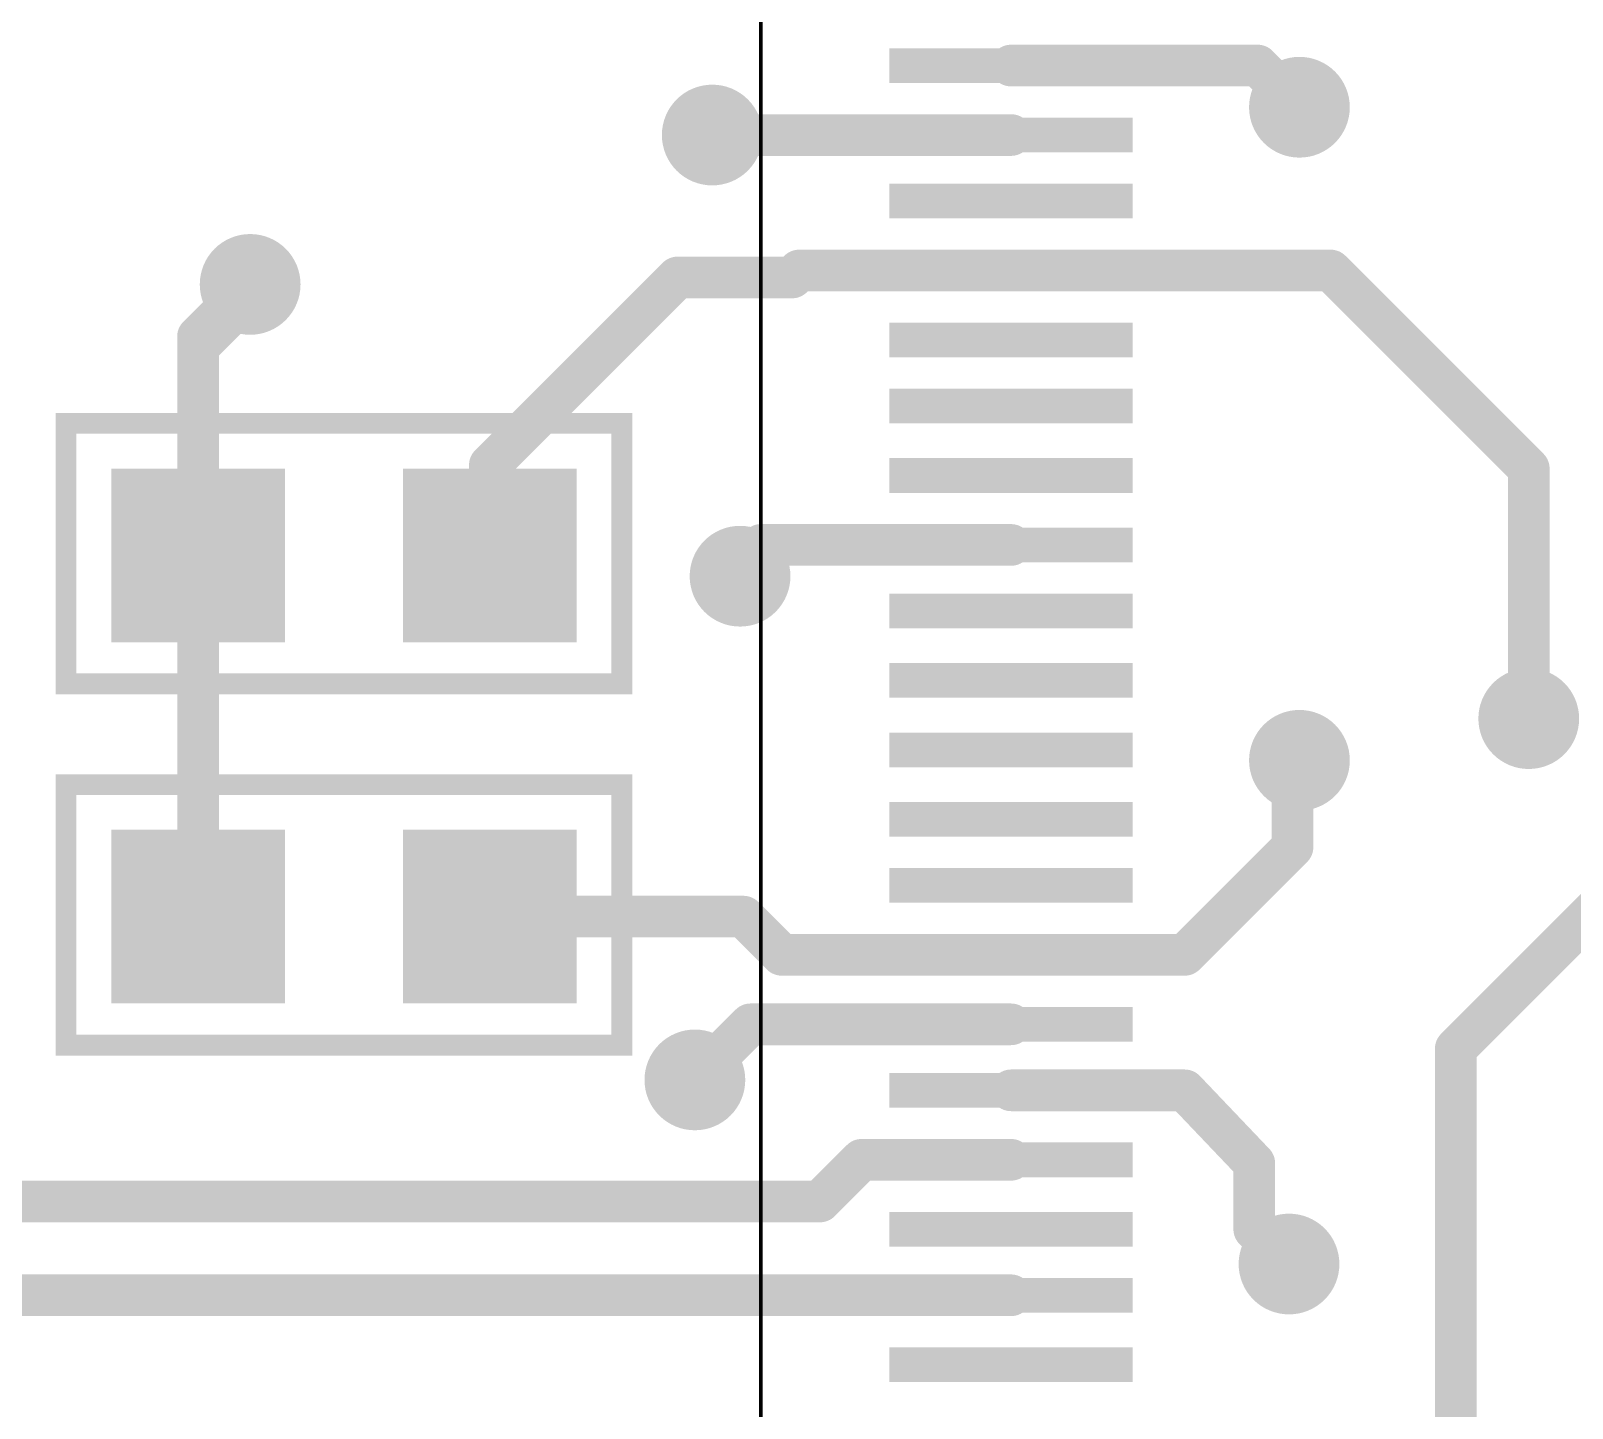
# Model space of a CAD drawing. Extents: x 0 to 8.76, y 0.02 to 4.83.
# Drawn here: x 5.1759 to 5.6195, y 2.9665 to 3.363 of the extents above; entities that cross this region are included whole.
import ezdxf

# ---------------------------------------------------------------- set-up
doc = ezdxf.new("R2010")
doc.units = 0

msp = doc.modelspace()

# ---------------------------------------------------------------- linework, layer by layer
at = {"layer": 'DRL', "const_width": 0.01}
for points in [[(5.536, 3.341, 1), (5.546, 3.341, 1)], [(5.536, 3.341, 1), (5.546, 3.341, 1)], [(5.367, 3.333, 1), (5.377, 3.333, 1)], [(5.367, 3.333, 1), (5.377, 3.333, 1)], [(5.367, 3.333, 1), (5.377, 3.333, 1)], [(5.234, 3.29, 1), (5.244, 3.29, 1)], [(5.234, 3.29, 1), (5.244, 3.29, 1)], [(5.234, 3.29, 1), (5.244, 3.29, 1)], [(5.375, 3.206, 1), (5.385, 3.206, 1)], [(5.375, 3.206, 1), (5.385, 3.206, 1)], [(5.375, 3.206, 1), (5.385, 3.206, 1)], [(5.602, 3.165, 1), (5.612, 3.165, 1)], [(5.602, 3.165, 1), (5.612, 3.165, 1)], [(5.602, 3.165, 1), (5.612, 3.165, 1)], [(5.536, 3.153, 1), (5.546, 3.153, 1)], [(5.362, 3.061, 1), (5.372, 3.061, 1)], [(5.362, 3.061, 1), (5.372, 3.061, 1)], [(5.362, 3.061, 1), (5.372, 3.061, 1)], [(5.533, 3.008, 1), (5.543, 3.008, 1)]]:
    msp.add_lwpolyline(points, format="xyb", close=True, dxfattribs=at)
at = {"layer": 'FAB', "const_width": 0.01}
for points in [[(5.536, 3.341, 1), (5.546, 3.341, 1)], [(5.536, 3.341, 1), (5.546, 3.341, 1)], [(5.367, 3.333, 1), (5.377, 3.333, 1)], [(5.367, 3.333, 1), (5.377, 3.333, 1)], [(5.367, 3.333, 1), (5.377, 3.333, 1)], [(5.234, 3.29, 1), (5.244, 3.29, 1)], [(5.234, 3.29, 1), (5.244, 3.29, 1)], [(5.234, 3.29, 1), (5.244, 3.29, 1)], [(5.375, 3.206, 1), (5.385, 3.206, 1)], [(5.375, 3.206, 1), (5.385, 3.206, 1)], [(5.375, 3.206, 1), (5.385, 3.206, 1)], [(5.602, 3.165, 1), (5.612, 3.165, 1)], [(5.602, 3.165, 1), (5.612, 3.165, 1)], [(5.602, 3.165, 1), (5.612, 3.165, 1)], [(5.536, 3.153, 1), (5.546, 3.153, 1)], [(5.362, 3.061, 1), (5.372, 3.061, 1)], [(5.362, 3.061, 1), (5.372, 3.061, 1)], [(5.362, 3.061, 1), (5.372, 3.061, 1)], [(5.533, 3.008, 1), (5.543, 3.008, 1)]]:
    msp.add_lwpolyline(points, format="xyb", close=True, dxfattribs=at)
at = {"layer": 'GND', "const_width": 0.012}
for points in [[(5.535, 3.341, 1), (5.547, 3.341, 1)], [(5.535, 3.341, 1), (5.547, 3.341, 1)], [(5.366, 3.333, 1), (5.378, 3.333, 1)], [(5.366, 3.333, 1), (5.378, 3.333, 1)], [(5.366, 3.333, 1), (5.378, 3.333, 1)], [(5.233, 3.29, 1), (5.245, 3.29, 1)], [(5.233, 3.29, 1), (5.245, 3.29, 1)], [(5.233, 3.29, 1), (5.245, 3.29, 1)], [(5.374, 3.206, 1), (5.386, 3.206, 1)], [(5.374, 3.206, 1), (5.386, 3.206, 1)], [(5.374, 3.206, 1), (5.386, 3.206, 1)], [(5.601, 3.165, 1), (5.613, 3.165, 1)], [(5.601, 3.165, 1), (5.613, 3.165, 1)], [(5.601, 3.165, 1), (5.613, 3.165, 1)], [(5.535, 3.153, 1), (5.547, 3.153, 1)], [(5.361, 3.061, 1), (5.373, 3.061, 1)], [(5.361, 3.061, 1), (5.373, 3.061, 1)], [(5.361, 3.061, 1), (5.373, 3.061, 1)], [(5.532, 3.008, 1), (5.544, 3.008, 1)]]:
    msp.add_lwpolyline(points, format="xyb", close=True, dxfattribs=at)
at = {"layer": 'I10', "const_width": 0.012}
for points in [[(5.535, 3.341, 1), (5.547, 3.341, 1)], [(5.535, 3.341, 1), (5.547, 3.341, 1)], [(5.366, 3.333, 1), (5.378, 3.333, 1)], [(5.366, 3.333, 1), (5.378, 3.333, 1)], [(5.366, 3.333, 1), (5.378, 3.333, 1)], [(5.233, 3.29, 1), (5.245, 3.29, 1)], [(5.233, 3.29, 1), (5.245, 3.29, 1)], [(5.233, 3.29, 1), (5.245, 3.29, 1)], [(5.374, 3.206, 1), (5.386, 3.206, 1)], [(5.374, 3.206, 1), (5.386, 3.206, 1)], [(5.374, 3.206, 1), (5.386, 3.206, 1)], [(5.601, 3.165, 1), (5.613, 3.165, 1)], [(5.601, 3.165, 1), (5.613, 3.165, 1)], [(5.601, 3.165, 1), (5.613, 3.165, 1)], [(5.535, 3.153, 1), (5.547, 3.153, 1)], [(5.361, 3.061, 1), (5.373, 3.061, 1)], [(5.361, 3.061, 1), (5.373, 3.061, 1)], [(5.361, 3.061, 1), (5.373, 3.061, 1)], [(5.532, 3.008, 1), (5.544, 3.008, 1)]]:
    msp.add_lwpolyline(points, format="xyb", close=True, dxfattribs=at)
at = {"layer": 'I11', "const_width": 0.012}
for points in [[(5.535, 3.341, 1), (5.547, 3.341, 1)], [(5.535, 3.341, 1), (5.547, 3.341, 1)], [(5.366, 3.333, 1), (5.378, 3.333, 1)], [(5.366, 3.333, 1), (5.378, 3.333, 1)], [(5.366, 3.333, 1), (5.378, 3.333, 1)], [(5.233, 3.29, 1), (5.245, 3.29, 1)], [(5.233, 3.29, 1), (5.245, 3.29, 1)], [(5.233, 3.29, 1), (5.245, 3.29, 1)], [(5.374, 3.206, 1), (5.386, 3.206, 1)], [(5.374, 3.206, 1), (5.386, 3.206, 1)], [(5.374, 3.206, 1), (5.386, 3.206, 1)], [(5.601, 3.165, 1), (5.613, 3.165, 1)], [(5.601, 3.165, 1), (5.613, 3.165, 1)], [(5.601, 3.165, 1), (5.613, 3.165, 1)], [(5.535, 3.153, 1), (5.547, 3.153, 1)], [(5.361, 3.061, 1), (5.373, 3.061, 1)], [(5.361, 3.061, 1), (5.373, 3.061, 1)], [(5.361, 3.061, 1), (5.373, 3.061, 1)], [(5.532, 3.008, 1), (5.544, 3.008, 1)]]:
    msp.add_lwpolyline(points, format="xyb", close=True, dxfattribs=at)
at = {"layer": 'I12', "const_width": 0.012}
for points in [[(5.535, 3.341, 1), (5.547, 3.341, 1)], [(5.535, 3.341, 1), (5.547, 3.341, 1)], [(5.366, 3.333, 1), (5.378, 3.333, 1)], [(5.366, 3.333, 1), (5.378, 3.333, 1)], [(5.366, 3.333, 1), (5.378, 3.333, 1)], [(5.233, 3.29, 1), (5.245, 3.29, 1)], [(5.233, 3.29, 1), (5.245, 3.29, 1)], [(5.233, 3.29, 1), (5.245, 3.29, 1)], [(5.374, 3.206, 1), (5.386, 3.206, 1)], [(5.374, 3.206, 1), (5.386, 3.206, 1)], [(5.374, 3.206, 1), (5.386, 3.206, 1)], [(5.601, 3.165, 1), (5.613, 3.165, 1)], [(5.601, 3.165, 1), (5.613, 3.165, 1)], [(5.601, 3.165, 1), (5.613, 3.165, 1)], [(5.535, 3.153, 1), (5.547, 3.153, 1)], [(5.361, 3.061, 1), (5.373, 3.061, 1)], [(5.361, 3.061, 1), (5.373, 3.061, 1)], [(5.361, 3.061, 1), (5.373, 3.061, 1)], [(5.532, 3.008, 1), (5.544, 3.008, 1)]]:
    msp.add_lwpolyline(points, format="xyb", close=True, dxfattribs=at)
at = {"layer": 'IN3', "const_width": 0.012}
for points in [[(5.535, 3.341, 1), (5.547, 3.341, 1)], [(5.535, 3.341, 1), (5.547, 3.341, 1)], [(5.366, 3.333, 1), (5.378, 3.333, 1)], [(5.366, 3.333, 1), (5.378, 3.333, 1)], [(5.366, 3.333, 1), (5.378, 3.333, 1)], [(5.233, 3.29, 1), (5.245, 3.29, 1)], [(5.233, 3.29, 1), (5.245, 3.29, 1)], [(5.233, 3.29, 1), (5.245, 3.29, 1)], [(5.374, 3.206, 1), (5.386, 3.206, 1)], [(5.374, 3.206, 1), (5.386, 3.206, 1)], [(5.374, 3.206, 1), (5.386, 3.206, 1)], [(5.601, 3.165, 1), (5.613, 3.165, 1)], [(5.601, 3.165, 1), (5.613, 3.165, 1)], [(5.601, 3.165, 1), (5.613, 3.165, 1)], [(5.535, 3.153, 1), (5.547, 3.153, 1)], [(5.361, 3.061, 1), (5.373, 3.061, 1)], [(5.361, 3.061, 1), (5.373, 3.061, 1)], [(5.361, 3.061, 1), (5.373, 3.061, 1)], [(5.532, 3.008, 1), (5.544, 3.008, 1)]]:
    msp.add_lwpolyline(points, format="xyb", close=True, dxfattribs=at)
at = {"layer": 'IN4', "const_width": 0.012}
for points in [[(5.535, 3.341, 1), (5.547, 3.341, 1)], [(5.535, 3.341, 1), (5.547, 3.341, 1)], [(5.366, 3.333, 1), (5.378, 3.333, 1)], [(5.366, 3.333, 1), (5.378, 3.333, 1)], [(5.366, 3.333, 1), (5.378, 3.333, 1)], [(5.233, 3.29, 1), (5.245, 3.29, 1)], [(5.233, 3.29, 1), (5.245, 3.29, 1)], [(5.233, 3.29, 1), (5.245, 3.29, 1)], [(5.374, 3.206, 1), (5.386, 3.206, 1)], [(5.374, 3.206, 1), (5.386, 3.206, 1)], [(5.374, 3.206, 1), (5.386, 3.206, 1)], [(5.601, 3.165, 1), (5.613, 3.165, 1)], [(5.601, 3.165, 1), (5.613, 3.165, 1)], [(5.601, 3.165, 1), (5.613, 3.165, 1)], [(5.535, 3.153, 1), (5.547, 3.153, 1)], [(5.361, 3.061, 1), (5.373, 3.061, 1)], [(5.361, 3.061, 1), (5.373, 3.061, 1)], [(5.361, 3.061, 1), (5.373, 3.061, 1)], [(5.532, 3.008, 1), (5.544, 3.008, 1)]]:
    msp.add_lwpolyline(points, format="xyb", close=True, dxfattribs=at)
at = {"layer": 'IN5', "const_width": 0.012}
for points in [[(5.535, 3.341, 1), (5.547, 3.341, 1)], [(5.535, 3.341, 1), (5.547, 3.341, 1)], [(5.366, 3.333, 1), (5.378, 3.333, 1)], [(5.366, 3.333, 1), (5.378, 3.333, 1)], [(5.366, 3.333, 1), (5.378, 3.333, 1)], [(5.233, 3.29, 1), (5.245, 3.29, 1)], [(5.233, 3.29, 1), (5.245, 3.29, 1)], [(5.233, 3.29, 1), (5.245, 3.29, 1)], [(5.374, 3.206, 1), (5.386, 3.206, 1)], [(5.374, 3.206, 1), (5.386, 3.206, 1)], [(5.374, 3.206, 1), (5.386, 3.206, 1)], [(5.601, 3.165, 1), (5.613, 3.165, 1)], [(5.601, 3.165, 1), (5.613, 3.165, 1)], [(5.601, 3.165, 1), (5.613, 3.165, 1)], [(5.535, 3.153, 1), (5.547, 3.153, 1)], [(5.361, 3.061, 1), (5.373, 3.061, 1)], [(5.361, 3.061, 1), (5.373, 3.061, 1)], [(5.361, 3.061, 1), (5.373, 3.061, 1)], [(5.532, 3.008, 1), (5.544, 3.008, 1)]]:
    msp.add_lwpolyline(points, format="xyb", close=True, dxfattribs=at)
at = {"layer": 'IN6', "const_width": 0.012}
for points in [[(5.535, 3.341, 1), (5.547, 3.341, 1)], [(5.535, 3.341, 1), (5.547, 3.341, 1)], [(5.366, 3.333, 1), (5.378, 3.333, 1)], [(5.366, 3.333, 1), (5.378, 3.333, 1)], [(5.366, 3.333, 1), (5.378, 3.333, 1)], [(5.233, 3.29, 1), (5.245, 3.29, 1)], [(5.233, 3.29, 1), (5.245, 3.29, 1)], [(5.233, 3.29, 1), (5.245, 3.29, 1)], [(5.374, 3.206, 1), (5.386, 3.206, 1)], [(5.374, 3.206, 1), (5.386, 3.206, 1)], [(5.374, 3.206, 1), (5.386, 3.206, 1)], [(5.601, 3.165, 1), (5.613, 3.165, 1)], [(5.601, 3.165, 1), (5.613, 3.165, 1)], [(5.601, 3.165, 1), (5.613, 3.165, 1)], [(5.535, 3.153, 1), (5.547, 3.153, 1)], [(5.361, 3.061, 1), (5.373, 3.061, 1)], [(5.361, 3.061, 1), (5.373, 3.061, 1)], [(5.361, 3.061, 1), (5.373, 3.061, 1)], [(5.532, 3.008, 1), (5.544, 3.008, 1)]]:
    msp.add_lwpolyline(points, format="xyb", close=True, dxfattribs=at)
at = {"layer": 'IN7', "const_width": 0.012}
for points in [[(5.535, 3.341, 1), (5.547, 3.341, 1)], [(5.535, 3.341, 1), (5.547, 3.341, 1)], [(5.366, 3.333, 1), (5.378, 3.333, 1)], [(5.366, 3.333, 1), (5.378, 3.333, 1)], [(5.366, 3.333, 1), (5.378, 3.333, 1)], [(5.233, 3.29, 1), (5.245, 3.29, 1)], [(5.233, 3.29, 1), (5.245, 3.29, 1)], [(5.233, 3.29, 1), (5.245, 3.29, 1)], [(5.374, 3.206, 1), (5.386, 3.206, 1)], [(5.374, 3.206, 1), (5.386, 3.206, 1)], [(5.374, 3.206, 1), (5.386, 3.206, 1)], [(5.601, 3.165, 1), (5.613, 3.165, 1)], [(5.601, 3.165, 1), (5.613, 3.165, 1)], [(5.601, 3.165, 1), (5.613, 3.165, 1)], [(5.535, 3.153, 1), (5.547, 3.153, 1)], [(5.361, 3.061, 1), (5.373, 3.061, 1)], [(5.361, 3.061, 1), (5.373, 3.061, 1)], [(5.361, 3.061, 1), (5.373, 3.061, 1)], [(5.532, 3.008, 1), (5.544, 3.008, 1)]]:
    msp.add_lwpolyline(points, format="xyb", close=True, dxfattribs=at)
at = {"layer": 'IN8', "const_width": 0.012}
for points in [[(5.535, 3.341, 1), (5.547, 3.341, 1)], [(5.535, 3.341, 1), (5.547, 3.341, 1)], [(5.366, 3.333, 1), (5.378, 3.333, 1)], [(5.366, 3.333, 1), (5.378, 3.333, 1)], [(5.366, 3.333, 1), (5.378, 3.333, 1)], [(5.233, 3.29, 1), (5.245, 3.29, 1)], [(5.233, 3.29, 1), (5.245, 3.29, 1)], [(5.233, 3.29, 1), (5.245, 3.29, 1)], [(5.374, 3.206, 1), (5.386, 3.206, 1)], [(5.374, 3.206, 1), (5.386, 3.206, 1)], [(5.374, 3.206, 1), (5.386, 3.206, 1)], [(5.601, 3.165, 1), (5.613, 3.165, 1)], [(5.601, 3.165, 1), (5.613, 3.165, 1)], [(5.601, 3.165, 1), (5.613, 3.165, 1)], [(5.535, 3.153, 1), (5.547, 3.153, 1)], [(5.361, 3.061, 1), (5.373, 3.061, 1)], [(5.361, 3.061, 1), (5.373, 3.061, 1)], [(5.361, 3.061, 1), (5.373, 3.061, 1)], [(5.532, 3.008, 1), (5.544, 3.008, 1)]]:
    msp.add_lwpolyline(points, format="xyb", close=True, dxfattribs=at)
at = {"layer": 'IN9', "const_width": 0.012}
for points in [[(5.535, 3.341, 1), (5.547, 3.341, 1)], [(5.535, 3.341, 1), (5.547, 3.341, 1)], [(5.366, 3.333, 1), (5.378, 3.333, 1)], [(5.366, 3.333, 1), (5.378, 3.333, 1)], [(5.366, 3.333, 1), (5.378, 3.333, 1)], [(5.233, 3.29, 1), (5.245, 3.29, 1)], [(5.233, 3.29, 1), (5.245, 3.29, 1)], [(5.233, 3.29, 1), (5.245, 3.29, 1)], [(5.374, 3.206, 1), (5.386, 3.206, 1)], [(5.374, 3.206, 1), (5.386, 3.206, 1)], [(5.374, 3.206, 1), (5.386, 3.206, 1)], [(5.601, 3.165, 1), (5.613, 3.165, 1)], [(5.601, 3.165, 1), (5.613, 3.165, 1)], [(5.601, 3.165, 1), (5.613, 3.165, 1)], [(5.535, 3.153, 1), (5.547, 3.153, 1)], [(5.361, 3.061, 1), (5.373, 3.061, 1)], [(5.361, 3.061, 1), (5.373, 3.061, 1)], [(5.361, 3.061, 1), (5.373, 3.061, 1)], [(5.532, 3.008, 1), (5.544, 3.008, 1)]]:
    msp.add_lwpolyline(points, format="xyb", close=True, dxfattribs=at)
at = {"layer": 'NOT', "const_width": 0.01}
for points in [[(5.536, 3.341, 1), (5.546, 3.341, 1)], [(5.536, 3.341, 1), (5.546, 3.341, 1)], [(5.367, 3.333, 1), (5.377, 3.333, 1)], [(5.367, 3.333, 1), (5.377, 3.333, 1)], [(5.367, 3.333, 1), (5.377, 3.333, 1)], [(5.234, 3.29, 1), (5.244, 3.29, 1)], [(5.234, 3.29, 1), (5.244, 3.29, 1)], [(5.234, 3.29, 1), (5.244, 3.29, 1)], [(5.375, 3.206, 1), (5.385, 3.206, 1)], [(5.375, 3.206, 1), (5.385, 3.206, 1)], [(5.375, 3.206, 1), (5.385, 3.206, 1)], [(5.602, 3.165, 1), (5.612, 3.165, 1)], [(5.602, 3.165, 1), (5.612, 3.165, 1)], [(5.602, 3.165, 1), (5.612, 3.165, 1)], [(5.536, 3.153, 1), (5.546, 3.153, 1)], [(5.362, 3.061, 1), (5.372, 3.061, 1)], [(5.362, 3.061, 1), (5.372, 3.061, 1)], [(5.362, 3.061, 1), (5.372, 3.061, 1)], [(5.533, 3.008, 1), (5.543, 3.008, 1)]]:
    msp.add_lwpolyline(points, format="xyb", close=True, dxfattribs=at)
at = {"layer": 'PWR', "const_width": 0.012}
for points in [[(5.535, 3.341, 1), (5.547, 3.341, 1)], [(5.535, 3.341, 1), (5.547, 3.341, 1)], [(5.366, 3.333, 1), (5.378, 3.333, 1)], [(5.366, 3.333, 1), (5.378, 3.333, 1)], [(5.366, 3.333, 1), (5.378, 3.333, 1)], [(5.233, 3.29, 1), (5.245, 3.29, 1)], [(5.233, 3.29, 1), (5.245, 3.29, 1)], [(5.233, 3.29, 1), (5.245, 3.29, 1)], [(5.374, 3.206, 1), (5.386, 3.206, 1)], [(5.374, 3.206, 1), (5.386, 3.206, 1)], [(5.374, 3.206, 1), (5.386, 3.206, 1)], [(5.601, 3.165, 1), (5.613, 3.165, 1)], [(5.601, 3.165, 1), (5.613, 3.165, 1)], [(5.601, 3.165, 1), (5.613, 3.165, 1)], [(5.535, 3.153, 1), (5.547, 3.153, 1)], [(5.361, 3.061, 1), (5.373, 3.061, 1)], [(5.361, 3.061, 1), (5.373, 3.061, 1)], [(5.361, 3.061, 1), (5.373, 3.061, 1)], [(5.532, 3.008, 1), (5.544, 3.008, 1)]]:
    msp.add_lwpolyline(points, format="xyb", close=True, dxfattribs=at)
at = {"layer": 'SMT', "const_width": 0.015}
for points in [[(5.534, 3.341, 1), (5.548, 3.341, 1)], [(5.534, 3.341, 1), (5.548, 3.341, 1)], [(5.365, 3.333, 1), (5.379, 3.333, 1)], [(5.365, 3.333, 1), (5.379, 3.333, 1)], [(5.365, 3.333, 1), (5.379, 3.333, 1)], [(5.232, 3.29, 1), (5.246, 3.29, 1)], [(5.232, 3.29, 1), (5.246, 3.29, 1)], [(5.232, 3.29, 1), (5.246, 3.29, 1)], [(5.373, 3.206, 1), (5.387, 3.206, 1)], [(5.373, 3.206, 1), (5.387, 3.206, 1)], [(5.373, 3.206, 1), (5.387, 3.206, 1)], [(5.6, 3.165, 1), (5.614, 3.165, 1)], [(5.6, 3.165, 1), (5.614, 3.165, 1)], [(5.6, 3.165, 1), (5.614, 3.165, 1)], [(5.534, 3.153, 1), (5.548, 3.153, 1)], [(5.36, 3.061, 1), (5.374, 3.061, 1)], [(5.36, 3.061, 1), (5.374, 3.061, 1)], [(5.36, 3.061, 1), (5.374, 3.061, 1)], [(5.531, 3.008, 1), (5.545, 3.008, 1)]]:
    msp.add_lwpolyline(points, format="xyb", close=True, dxfattribs=at)
at = {"layer": 'SMT'}
for points in [[(5.423, 3.348), (5.493, 3.348), (5.423, 3.358), (5.493, 3.358)], [(5.423, 3.328), (5.493, 3.328), (5.423, 3.338), (5.493, 3.338)], [(5.423, 3.309), (5.493, 3.309), (5.423, 3.319), (5.493, 3.319)], [(5.423, 3.289), (5.493, 3.289), (5.423, 3.299), (5.493, 3.299)], [(5.423, 3.269), (5.493, 3.269), (5.423, 3.279), (5.493, 3.279)], [(5.423, 3.25), (5.493, 3.25), (5.423, 3.26), (5.493, 3.26)], [(5.423, 3.23), (5.493, 3.23), (5.423, 3.24), (5.493, 3.24)], [(5.199, 3.187), (5.249, 3.187), (5.199, 3.237), (5.249, 3.237)], [(5.283, 3.187), (5.333, 3.187), (5.283, 3.237), (5.333, 3.237)], [(5.423, 3.21), (5.493, 3.21), (5.423, 3.22), (5.493, 3.22)], [(5.423, 3.191), (5.493, 3.191), (5.423, 3.201), (5.493, 3.201)], [(5.423, 3.171), (5.493, 3.171), (5.423, 3.181), (5.493, 3.181)], [(5.423, 3.151), (5.493, 3.151), (5.423, 3.161), (5.493, 3.161)], [(5.423, 3.131), (5.493, 3.131), (5.423, 3.141), (5.493, 3.141)], [(5.199, 3.083), (5.249, 3.083), (5.199, 3.133), (5.249, 3.133)], [(5.283, 3.083), (5.333, 3.083), (5.283, 3.133), (5.333, 3.133)], [(5.423, 3.112), (5.493, 3.112), (5.423, 3.122), (5.493, 3.122)], [(5.423, 3.092), (5.493, 3.092), (5.423, 3.102), (5.493, 3.102)], [(5.423, 3.072), (5.493, 3.072), (5.423, 3.082), (5.493, 3.082)], [(5.423, 3.053), (5.493, 3.053), (5.423, 3.063), (5.493, 3.063)], [(5.423, 3.033), (5.493, 3.033), (5.423, 3.043), (5.493, 3.043)], [(5.423, 3.013), (5.493, 3.013), (5.423, 3.023), (5.493, 3.023)], [(5.423, 2.994), (5.493, 2.994), (5.423, 3.004), (5.493, 3.004)], [(5.423, 2.974), (5.493, 2.974), (5.423, 2.984), (5.493, 2.984)]]:
    msp.add_solid(points, dxfattribs=at)
at = {"layer": 'SPT'}
for points in [[(5.423, 3.348), (5.493, 3.348), (5.423, 3.358), (5.493, 3.358)], [(5.423, 3.328), (5.493, 3.328), (5.423, 3.338), (5.493, 3.338)], [(5.423, 3.309), (5.493, 3.309), (5.423, 3.319), (5.493, 3.319)], [(5.423, 3.289), (5.493, 3.289), (5.423, 3.299), (5.493, 3.299)], [(5.423, 3.269), (5.493, 3.269), (5.423, 3.279), (5.493, 3.279)], [(5.423, 3.25), (5.493, 3.25), (5.423, 3.26), (5.493, 3.26)], [(5.423, 3.23), (5.493, 3.23), (5.423, 3.24), (5.493, 3.24)], [(5.199, 3.187), (5.249, 3.187), (5.199, 3.237), (5.249, 3.237)], [(5.283, 3.187), (5.333, 3.187), (5.283, 3.237), (5.333, 3.237)], [(5.423, 3.21), (5.493, 3.21), (5.423, 3.22), (5.493, 3.22)], [(5.423, 3.191), (5.493, 3.191), (5.423, 3.201), (5.493, 3.201)], [(5.423, 3.171), (5.493, 3.171), (5.423, 3.181), (5.493, 3.181)], [(5.423, 3.151), (5.493, 3.151), (5.423, 3.161), (5.493, 3.161)], [(5.423, 3.131), (5.493, 3.131), (5.423, 3.141), (5.493, 3.141)], [(5.199, 3.083), (5.249, 3.083), (5.199, 3.133), (5.249, 3.133)], [(5.283, 3.083), (5.333, 3.083), (5.283, 3.133), (5.333, 3.133)], [(5.423, 3.112), (5.493, 3.112), (5.423, 3.122), (5.493, 3.122)], [(5.423, 3.092), (5.493, 3.092), (5.423, 3.102), (5.493, 3.102)], [(5.423, 3.072), (5.493, 3.072), (5.423, 3.082), (5.493, 3.082)], [(5.423, 3.053), (5.493, 3.053), (5.423, 3.063), (5.493, 3.063)], [(5.423, 3.033), (5.493, 3.033), (5.423, 3.043), (5.493, 3.043)], [(5.423, 3.013), (5.493, 3.013), (5.423, 3.023), (5.493, 3.023)], [(5.423, 2.994), (5.493, 2.994), (5.423, 3.004), (5.493, 3.004)], [(5.423, 2.974), (5.493, 2.974), (5.423, 2.984), (5.493, 2.984)]]:
    msp.add_solid(points, dxfattribs=at)
at = {"layer": 'SST', "const_width": 0.001}
msp.add_lwpolyline([(5.406, 4.052), (6.746, 4.052), (6.746, 2.692), (5.386, 2.692), (5.386, 4.052), (5.426, 4.052)], dxfattribs=at)
at = {"layer": 'SST', "const_width": 0.006}
for points in [[(5.186, 3.25), (5.346, 3.25), (5.346, 3.25), (5.346, 3.175), (5.186, 3.175), (5.186, 3.25)], [(5.186, 3.146), (5.346, 3.146), (5.346, 3.146), (5.346, 3.071), (5.186, 3.071), (5.186, 3.146)]]:
    msp.add_lwpolyline(points, close=True, dxfattribs=at)
at = {"layer": 'SST', "const_width": 0.003}
for points in [[(5.1845, 3.25, 1), (5.1875, 3.25, 1)], [(5.1845, 3.25, 1), (5.1875, 3.25, 1)], [(5.3445, 3.25, 1), (5.3475, 3.25, 1)], [(5.3445, 3.25, 1), (5.3475, 3.25, 1)], [(5.1845, 3.175, 1), (5.1875, 3.175, 1)], [(5.3445, 3.175, 1), (5.3475, 3.175, 1)], [(5.1845, 3.146, 1), (5.1875, 3.146, 1)], [(5.1845, 3.146, 1), (5.1875, 3.146, 1)], [(5.3445, 3.146, 1), (5.3475, 3.146, 1)], [(5.3445, 3.146, 1), (5.3475, 3.146, 1)], [(5.1845, 3.071, 1), (5.1875, 3.071, 1)], [(5.3445, 3.071, 1), (5.3475, 3.071, 1)]]:
    msp.add_lwpolyline(points, format="xyb", close=True, dxfattribs=at)
at = {"layer": 'TOP', "const_width": 0.012}
for points in [[(5.458, 3.353), (5.529, 3.353)], [(5.529, 3.353), (5.458, 3.353)], [(5.529, 3.353), (5.541, 3.341)], [(5.541, 3.341), (5.529, 3.353)], [(5.372, 3.333), (5.458, 3.333)], [(5.372, 3.333), (5.458, 3.333)], [(5.458, 3.333), (5.372, 3.333)], [(5.458, 3.333), (5.458, 3.333)], [(5.458, 3.333), (5.458, 3.333)], [(5.458, 3.333), (5.458, 3.333)], [(5.308, 3.238), (5.362, 3.292)], [(5.362, 3.292), (5.395, 3.292)], [(5.395, 3.292), (5.397, 3.294)], [(5.397, 3.294), (5.458, 3.294)], [(5.55, 3.294), (5.458, 3.294)], [(5.607, 3.237), (5.55, 3.294)], [(5.239, 3.29), (5.224, 3.275)], [(5.239, 3.29), (5.224, 3.275)], [(5.239, 3.287), (5.224, 3.272)], [(5.239, 3.29), (5.239, 3.287)], [(5.224, 3.275), (5.224, 3.212)], [(5.224, 3.275), (5.224, 3.212)], [(5.224, 3.272), (5.224, 3.212)], [(5.308, 3.212), (5.308, 3.238)], [(5.607, 3.165), (5.607, 3.237)], [(5.386, 3.215), (5.38, 3.209)], [(5.386, 3.215), (5.38, 3.209)], [(5.386, 3.215), (5.38, 3.209)], [(5.458, 3.215), (5.386, 3.215)], [(5.458, 3.215), (5.386, 3.215)], [(5.458, 3.215), (5.386, 3.215)], [(5.224, 3.108), (5.224, 3.212)], [(5.38, 3.209), (5.38, 3.206)], [(5.38, 3.209), (5.38, 3.206)], [(5.38, 3.209), (5.38, 3.206)], [(5.541, 3.153), (5.539, 3.151)], [(5.539, 3.151), (5.539, 3.128)], [(5.539, 3.128), (5.508, 3.097)], [(5.586, 3.07), (5.633, 3.117)], [(5.308, 3.108), (5.381, 3.108)], [(5.381, 3.108), (5.392, 3.097)], [(5.392, 3.097), (5.458, 3.097)], [(5.508, 3.097), (5.458, 3.097)], [(5.367, 3.061), (5.383, 3.077)], [(5.367, 3.061), (5.383, 3.077)], [(5.383, 3.077), (5.367, 3.061)], [(5.383, 3.077), (5.458, 3.077)], [(5.383, 3.077), (5.458, 3.077)], [(5.458, 3.077), (5.383, 3.077)], [(5.458, 3.077), (5.454, 3.077)], [(5.586, 2.753), (5.586, 3.07)], [(5.458, 3.058), (5.508, 3.058)], [(5.508, 3.058), (5.528, 3.037)], [(5.403, 3.026), (5.415, 3.038)], [(5.415, 3.038), (5.458, 3.038)], [(5.528, 3.037), (5.528, 3.018)], [(4.697, 3.026), (5.403, 3.026)], [(5.528, 3.018), (5.538, 3.008)], [(5.458, 2.999), (4.79, 2.999)]]:
    msp.add_lwpolyline(points, dxfattribs=at)
at = {"layer": 'TOP'}
for points, const_width in [([(5.455, 3.353, 1), (5.461, 3.353, 1)], 0.006), ([(5.455, 3.353, 1), (5.461, 3.353, 1)], 0.006), ([(5.526, 3.353, 1), (5.532, 3.353, 1)], 0.006), ([(5.526, 3.353, 1), (5.532, 3.353, 1)], 0.006), ([(5.526, 3.353, 1), (5.532, 3.353, 1)], 0.006), ([(5.526, 3.353, 1), (5.532, 3.353, 1)], 0.006), ([(5.535, 3.341, 1), (5.547, 3.341, 1)], 0.012), ([(5.535, 3.341, 1), (5.547, 3.341, 1)], 0.012), ([(5.366, 3.333, 1), (5.378, 3.333, 1)], 0.012), ([(5.366, 3.333, 1), (5.378, 3.333, 1)], 0.012), ([(5.366, 3.333, 1), (5.378, 3.333, 1)], 0.012), ([(5.538, 3.341, 1), (5.544, 3.341, 1)], 0.006), ([(5.538, 3.341, 1), (5.544, 3.341, 1)], 0.006), ([(5.369, 3.333, 1), (5.375, 3.333, 1)], 0.006), ([(5.369, 3.333, 1), (5.375, 3.333, 1)], 0.006), ([(5.369, 3.333, 1), (5.375, 3.333, 1)], 0.006), ([(5.455, 3.333, 1), (5.461, 3.333, 1)], 0.006), ([(5.455, 3.333, 1), (5.461, 3.333, 1)], 0.006), ([(5.455, 3.333, 1), (5.461, 3.333, 1)], 0.006), ([(5.455, 3.333, 1), (5.461, 3.333, 1)], 0.006), ([(5.455, 3.333, 1), (5.461, 3.333, 1)], 0.006), ([(5.455, 3.333, 1), (5.461, 3.333, 1)], 0.006), ([(5.455, 3.333, 1), (5.461, 3.333, 1)], 0.006), ([(5.455, 3.333, 1), (5.461, 3.333, 1)], 0.006), ([(5.455, 3.333, 1), (5.461, 3.333, 1)], 0.006), ([(5.233, 3.29, 1), (5.245, 3.29, 1)], 0.012), ([(5.233, 3.29, 1), (5.245, 3.29, 1)], 0.012), ([(5.233, 3.29, 1), (5.245, 3.29, 1)], 0.012), ([(5.359, 3.292, 1), (5.365, 3.292, 1)], 0.006), ([(5.359, 3.292, 1), (5.365, 3.292, 1)], 0.006), ([(5.392, 3.292, 1), (5.398, 3.292, 1)], 0.006), ([(5.392, 3.292, 1), (5.398, 3.292, 1)], 0.006), ([(5.394, 3.294, 1), (5.4, 3.294, 1)], 0.006), ([(5.394, 3.294, 1), (5.4, 3.294, 1)], 0.006), ([(5.455, 3.294, 1), (5.461, 3.294, 1)], 0.006), ([(5.455, 3.294, 1), (5.461, 3.294, 1)], 0.006), ([(5.547, 3.294, 1), (5.553, 3.294, 1)], 0.006), ([(5.547, 3.294, 1), (5.553, 3.294, 1)], 0.006), ([(5.236, 3.29, 1), (5.242, 3.29, 1)], 0.006), ([(5.236, 3.29, 1), (5.242, 3.29, 1)], 0.006), ([(5.236, 3.29, 1), (5.242, 3.29, 1)], 0.006), ([(5.236, 3.287, 1), (5.242, 3.287, 1)], 0.006), ([(5.236, 3.287, 1), (5.242, 3.287, 1)], 0.006), ([(5.221, 3.275, 1), (5.227, 3.275, 1)], 0.006), ([(5.221, 3.275, 1), (5.227, 3.275, 1)], 0.006), ([(5.221, 3.275, 1), (5.227, 3.275, 1)], 0.006), ([(5.221, 3.275, 1), (5.227, 3.275, 1)], 0.006), ([(5.221, 3.272, 1), (5.227, 3.272, 1)], 0.006), ([(5.221, 3.272, 1), (5.227, 3.272, 1)], 0.006), ([(5.305, 3.238, 1), (5.311, 3.238, 1)], 0.006), ([(5.305, 3.238, 1), (5.311, 3.238, 1)], 0.006), ([(5.604, 3.237, 1), (5.61, 3.237, 1)], 0.006), ([(5.604, 3.237, 1), (5.61, 3.237, 1)], 0.006), ([(5.383, 3.215, 1), (5.389, 3.215, 1)], 0.006), ([(5.383, 3.215, 1), (5.389, 3.215, 1)], 0.006), ([(5.383, 3.215, 1), (5.389, 3.215, 1)], 0.006), ([(5.383, 3.215, 1), (5.389, 3.215, 1)], 0.006), ([(5.383, 3.215, 1), (5.389, 3.215, 1)], 0.006), ([(5.383, 3.215, 1), (5.389, 3.215, 1)], 0.006), ([(5.455, 3.215, 1), (5.461, 3.215, 1)], 0.006), ([(5.455, 3.215, 1), (5.461, 3.215, 1)], 0.006), ([(5.455, 3.215, 1), (5.461, 3.215, 1)], 0.006), ([(5.221, 3.212, 1), (5.227, 3.212, 1)], 0.006), ([(5.221, 3.212, 1), (5.227, 3.212, 1)], 0.006), ([(5.221, 3.212, 1), (5.227, 3.212, 1)], 0.006), ([(5.221, 3.212, 1), (5.227, 3.212, 1)], 0.006), ([(5.305, 3.212, 1), (5.311, 3.212, 1)], 0.006), ([(5.374, 3.206, 1), (5.386, 3.206, 1)], 0.012), ([(5.374, 3.206, 1), (5.386, 3.206, 1)], 0.012), ([(5.374, 3.206, 1), (5.386, 3.206, 1)], 0.012), ([(5.377, 3.209, 1), (5.383, 3.209, 1)], 0.006), ([(5.377, 3.209, 1), (5.383, 3.209, 1)], 0.006), ([(5.377, 3.209, 1), (5.383, 3.209, 1)], 0.006), ([(5.377, 3.209, 1), (5.383, 3.209, 1)], 0.006), ([(5.377, 3.209, 1), (5.383, 3.209, 1)], 0.006), ([(5.377, 3.209, 1), (5.383, 3.209, 1)], 0.006), ([(5.377, 3.206, 1), (5.383, 3.206, 1)], 0.006), ([(5.377, 3.206, 1), (5.383, 3.206, 1)], 0.006), ([(5.377, 3.206, 1), (5.383, 3.206, 1)], 0.006), ([(5.601, 3.165, 1), (5.613, 3.165, 1)], 0.012), ([(5.601, 3.165, 1), (5.613, 3.165, 1)], 0.012), ([(5.601, 3.165, 1), (5.613, 3.165, 1)], 0.012), ([(5.604, 3.165, 1), (5.61, 3.165, 1)], 0.006), ([(5.535, 3.153, 1), (5.547, 3.153, 1)], 0.012), ([(5.538, 3.153, 1), (5.544, 3.153, 1)], 0.006), ([(5.536, 3.151, 1), (5.542, 3.151, 1)], 0.006), ([(5.536, 3.151, 1), (5.542, 3.151, 1)], 0.006), ([(5.536, 3.128, 1), (5.542, 3.128, 1)], 0.006), ([(5.536, 3.128, 1), (5.542, 3.128, 1)], 0.006), ([(5.221, 3.108, 1), (5.227, 3.108, 1)], 0.006), ([(5.305, 3.108, 1), (5.311, 3.108, 1)], 0.006), ([(5.378, 3.108, 1), (5.384, 3.108, 1)], 0.006), ([(5.378, 3.108, 1), (5.384, 3.108, 1)], 0.006), ([(5.389, 3.097, 1), (5.395, 3.097, 1)], 0.006), ([(5.389, 3.097, 1), (5.395, 3.097, 1)], 0.006), ([(5.455, 3.097, 1), (5.461, 3.097, 1)], 0.006), ([(5.455, 3.097, 1), (5.461, 3.097, 1)], 0.006), ([(5.505, 3.097, 1), (5.511, 3.097, 1)], 0.006), ([(5.505, 3.097, 1), (5.511, 3.097, 1)], 0.006), ([(5.38, 3.077, 1), (5.386, 3.077, 1)], 0.006), ([(5.38, 3.077, 1), (5.386, 3.077, 1)], 0.006), ([(5.38, 3.077, 1), (5.386, 3.077, 1)], 0.006), ([(5.38, 3.077, 1), (5.386, 3.077, 1)], 0.006), ([(5.38, 3.077, 1), (5.386, 3.077, 1)], 0.006), ([(5.38, 3.077, 1), (5.386, 3.077, 1)], 0.006), ([(5.451, 3.077, 1), (5.457, 3.077, 1)], 0.006), ([(5.455, 3.077, 1), (5.461, 3.077, 1)], 0.006), ([(5.455, 3.077, 1), (5.461, 3.077, 1)], 0.006), ([(5.455, 3.077, 1), (5.461, 3.077, 1)], 0.006), ([(5.455, 3.077, 1), (5.461, 3.077, 1)], 0.006), ([(5.583, 3.07, 1), (5.589, 3.07, 1)], 0.006), ([(5.583, 3.07, 1), (5.589, 3.07, 1)], 0.006), ([(5.361, 3.061, 1), (5.373, 3.061, 1)], 0.012), ([(5.361, 3.061, 1), (5.373, 3.061, 1)], 0.012), ([(5.361, 3.061, 1), (5.373, 3.061, 1)], 0.012), ([(5.364, 3.061, 1), (5.37, 3.061, 1)], 0.006), ([(5.364, 3.061, 1), (5.37, 3.061, 1)], 0.006), ([(5.364, 3.061, 1), (5.37, 3.061, 1)], 0.006), ([(5.455, 3.058, 1), (5.461, 3.058, 1)], 0.006), ([(5.505, 3.058, 1), (5.511, 3.058, 1)], 0.006), ([(5.505, 3.058, 1), (5.511, 3.058, 1)], 0.006), ([(5.412, 3.038, 1), (5.418, 3.038, 1)], 0.006), ([(5.412, 3.038, 1), (5.418, 3.038, 1)], 0.006), ([(5.455, 3.038, 1), (5.461, 3.038, 1)], 0.006), ([(5.525, 3.037, 1), (5.531, 3.037, 1)], 0.006), ([(5.525, 3.037, 1), (5.531, 3.037, 1)], 0.006), ([(5.4, 3.026, 1), (5.406, 3.026, 1)], 0.006), ([(5.4, 3.026, 1), (5.406, 3.026, 1)], 0.006), ([(5.525, 3.018, 1), (5.531, 3.018, 1)], 0.006), ([(5.525, 3.018, 1), (5.531, 3.018, 1)], 0.006), ([(5.532, 3.008, 1), (5.544, 3.008, 1)], 0.012), ([(5.535, 3.008, 1), (5.541, 3.008, 1)], 0.006), ([(5.455, 2.999, 1), (5.461, 2.999, 1)], 0.006)]:
    msp.add_lwpolyline(points, format="xyb", close=True, dxfattribs=dict(at, const_width=const_width))
for points in [[(5.423, 3.348), (5.493, 3.348), (5.423, 3.358), (5.493, 3.358)], [(5.423, 3.328), (5.493, 3.328), (5.423, 3.338), (5.493, 3.338)], [(5.423, 3.309), (5.493, 3.309), (5.423, 3.319), (5.493, 3.319)], [(5.423, 3.289), (5.493, 3.289), (5.423, 3.299), (5.493, 3.299)], [(5.423, 3.269), (5.493, 3.269), (5.423, 3.279), (5.493, 3.279)], [(5.423, 3.25), (5.493, 3.25), (5.423, 3.26), (5.493, 3.26)], [(5.423, 3.23), (5.493, 3.23), (5.423, 3.24), (5.493, 3.24)], [(5.199, 3.187), (5.249, 3.187), (5.199, 3.237), (5.249, 3.237)], [(5.283, 3.187), (5.333, 3.187), (5.283, 3.237), (5.333, 3.237)], [(5.423, 3.21), (5.493, 3.21), (5.423, 3.22), (5.493, 3.22)], [(5.423, 3.191), (5.493, 3.191), (5.423, 3.201), (5.493, 3.201)], [(5.423, 3.171), (5.493, 3.171), (5.423, 3.181), (5.493, 3.181)], [(5.423, 3.151), (5.493, 3.151), (5.423, 3.161), (5.493, 3.161)], [(5.423, 3.131), (5.493, 3.131), (5.423, 3.141), (5.493, 3.141)], [(5.199, 3.083), (5.249, 3.083), (5.199, 3.133), (5.249, 3.133)], [(5.283, 3.083), (5.333, 3.083), (5.283, 3.133), (5.333, 3.133)], [(5.423, 3.112), (5.493, 3.112), (5.423, 3.122), (5.493, 3.122)], [(5.423, 3.092), (5.493, 3.092), (5.423, 3.102), (5.493, 3.102)], [(5.423, 3.072), (5.493, 3.072), (5.423, 3.082), (5.493, 3.082)], [(5.423, 3.053), (5.493, 3.053), (5.423, 3.063), (5.493, 3.063)], [(5.423, 3.033), (5.493, 3.033), (5.423, 3.043), (5.493, 3.043)], [(5.423, 3.013), (5.493, 3.013), (5.423, 3.023), (5.493, 3.023)], [(5.423, 2.994), (5.493, 2.994), (5.423, 3.004), (5.493, 3.004)], [(5.423, 2.974), (5.493, 2.974), (5.423, 2.984), (5.493, 2.984)]]:
    msp.add_solid(points, dxfattribs=at)

doc.saveas('drawing.dxf')
